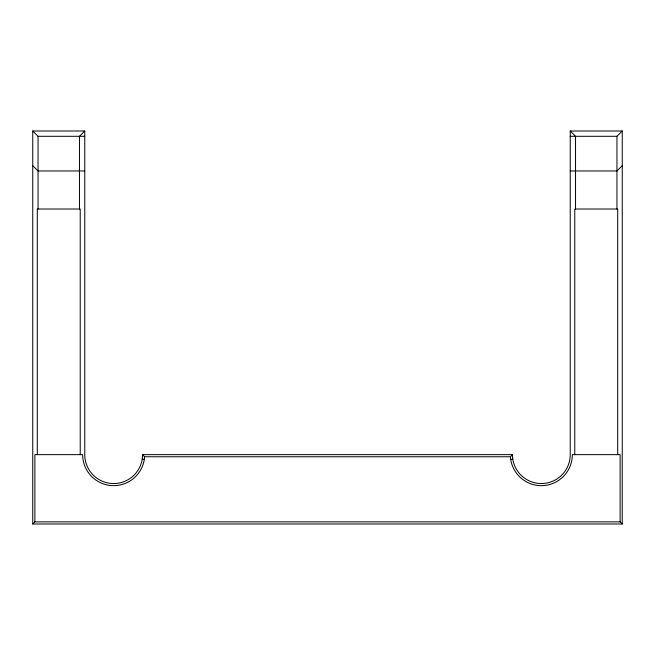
<?xml version="1.0" encoding="UTF-8"?>
<svg xmlns="http://www.w3.org/2000/svg" width="655" height="655" viewBox="0 0 655 655"><rect width="100%" height="100%" fill="white"/><g stroke="black" fill="none" stroke-linecap="round" stroke-linejoin="round"><path stroke-width="0.98" d="M622.25 524L620.129 521.879L620.129 454.644L572.355 454.644A31.014 31.014 0 0 1 543.748 485.568A31.014 31.014 0 0 1 510.695 459.45A17.341 17.341 0 0 1 510.491 456.764L512.439 454.644A28.894 28.894 0 0 0 541.341 483.546A28.894 28.894 0 0 0 570.235 454.644L570.235 131L622.25 131L622.25 524L32.75 524L32.75 131L84.765 131L84.765 454.644A28.894 28.894 0 0 0 113.659 483.546A28.894 28.894 0 0 0 142.561 454.644L512.439 454.644M84.765 131L79.468 136.297L79.468 209.019M32.75 524L34.871 521.879L620.129 521.879M616.953 209.019L616.953 136.297L622.25 131M622.25 165.674L616.953 170.971L570.235 170.971M510.695 459.45L512.791 459.122M32.75 131L38.047 136.297L84.765 136.297M570.235 136.297L616.953 136.297M84.765 170.971L38.047 170.971L32.75 165.674M142.561 454.644L144.509 456.764L510.491 456.764M142.209 459.122L144.305 459.45A17.341 17.341 0 0 0 144.509 456.764M570.235 131L575.532 136.297L575.532 209.019M617.706 454.644L617.706 209.019L574.779 209.019L574.779 454.644M80.221 454.644L80.221 209.019L37.294 209.019L37.294 454.644M38.047 136.297L38.047 209.019M34.871 521.879L34.871 454.644L82.645 454.644A31.014 31.014 0 0 0 111.252 485.568A31.014 31.014 0 0 0 144.305 459.45"/></g></svg>
